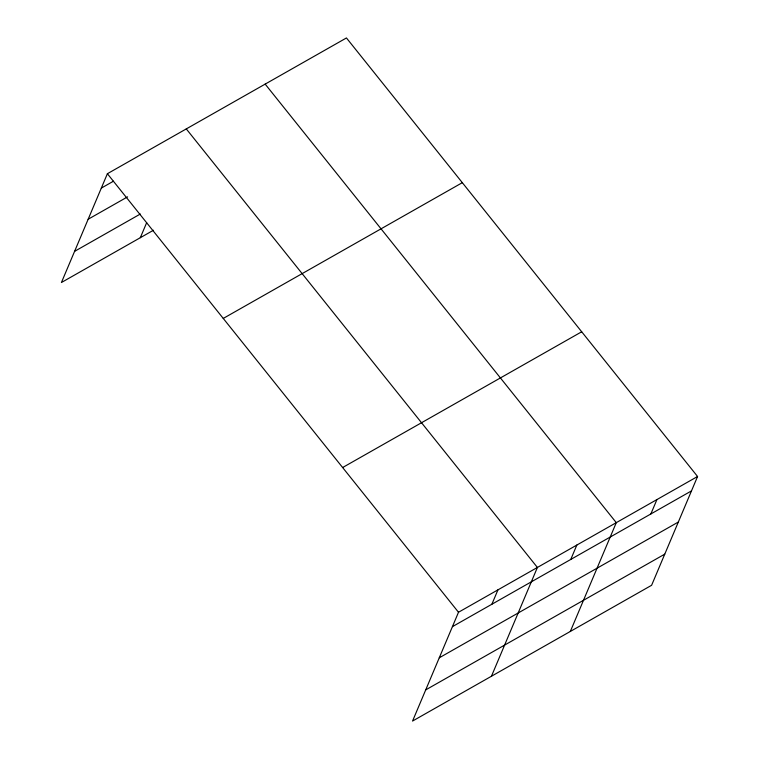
<?xml version="1.0" encoding="UTF-8"?>
<svg xmlns="http://www.w3.org/2000/svg" width="759" height="759" viewBox="0 0 759 759"><rect width="100%" height="100%" fill="white"/><g stroke="black" fill="none" stroke-linecap="round" stroke-linejoin="round"><path stroke-width="1.14" d="M697.568 476.5L458.502 612.257L412.554 721.05L651.611 585.284L697.568 476.5L346.446 37.95L107.389 173.716L61.432 282.5L153.47 230.233M140.32 237.7L146.677 222.662M491.87 604.249L497.951 589.857M491.443 676.25L537.4 567.457L186.278 128.907M570.759 559.449L576.84 545.057M570.332 631.45L616.289 522.657L265.166 84.107M650.852 513.966L656.924 499.574M101.308 188.109L113.442 181.211M88.148 219.256L127.588 196.856M74.591 251.352L140.33 214.019M223.25 318.429L462.316 182.672M342.632 467.535L581.698 331.778M452.421 626.649L691.487 490.893M439.262 657.806L678.328 522.04M425.704 689.903L664.77 554.136M107.389 173.716L458.502 612.257"/></g></svg>
